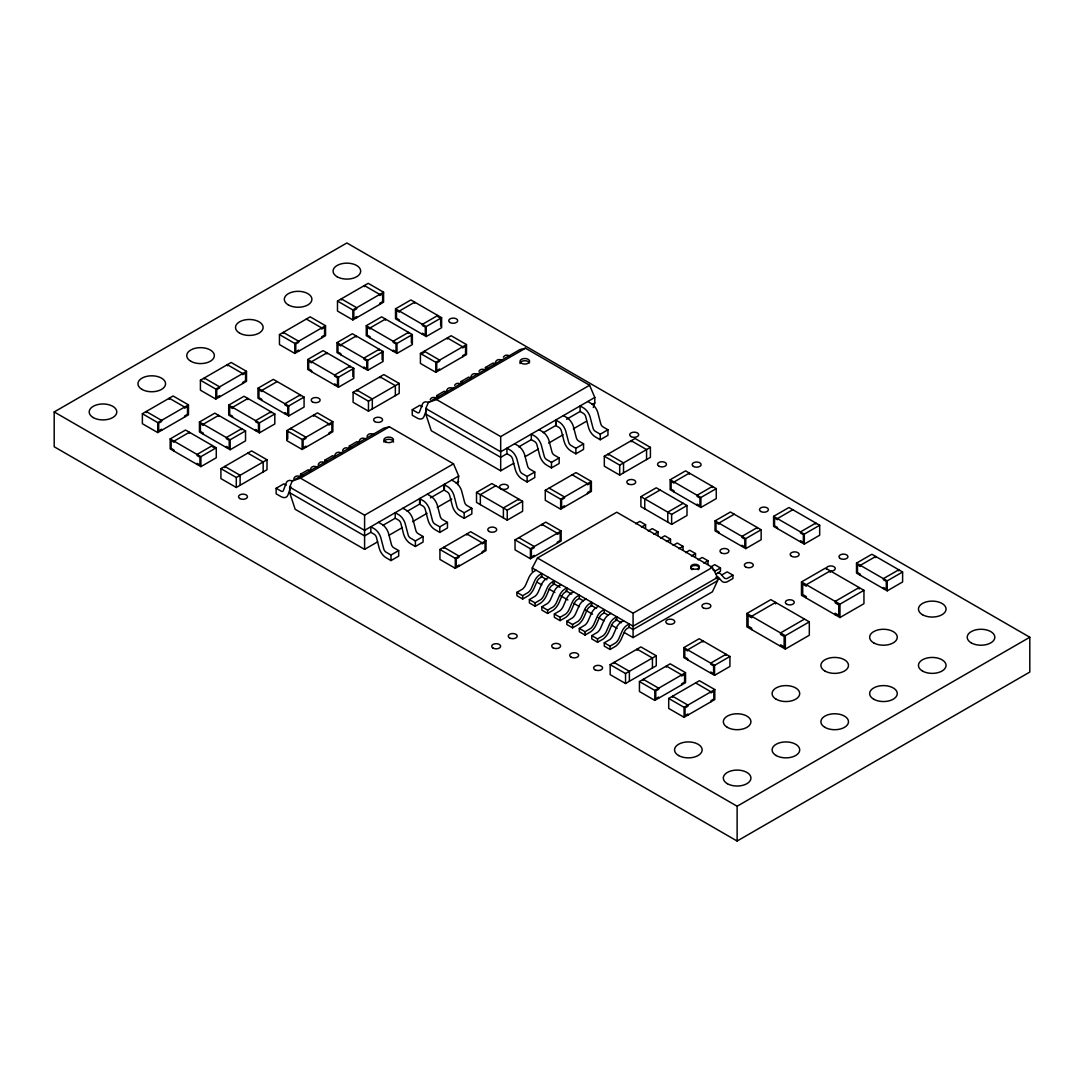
<?xml version="1.0" encoding="UTF-8"?>
<svg xmlns="http://www.w3.org/2000/svg" width="1084" height="1084" viewBox="0 0 1084 1084"><rect width="100%" height="100%" fill="white"/><g stroke="black" fill="none" stroke-linecap="round" stroke-linejoin="round"><path stroke-width="1.5" d="M457.692 484.589L458.695 476.025L453.505 463.83L389.386 426.811L383.79 428.18L292.273 481.011A10.406 6.003 60 0 0 286.42 482.448L283.303 490.74A3.577 2.06 60 0 1 281.284 491.228L276.149 488.274L276.149 493.83L281.027 496.635A10.379 5.989 60 0 0 287.938 494.995L290.133 489.047M593.3 407.53L594.791 402.991L594.791 397.449L589.615 385.254L525.483 348.221L519.9 349.604L428.383 402.435A10.406 6.003 60 0 0 422.53 403.871L419.413 412.164A3.577 2.06 60 0 1 417.394 412.638L412.259 409.698L412.259 415.24L417.137 418.058A10.379 5.989 60 0 0 424.047 416.419L426.784 408.966M309.482 471.879L310.81 468.369A10.406 6.003 60 0 1 316.718 466.947L317.355 467.272M333.872 457.8L335.2 454.291A10.406 6.003 60 0 1 341.108 452.868L341.745 453.193M358.262 443.722L359.59 440.212A10.406 6.003 60 0 1 365.498 438.776L366.135 439.115M445.578 393.302L446.92 389.793A10.406 6.003 60 0 1 452.827 388.37L453.451 388.695M469.968 379.224L471.31 375.714A10.406 6.003 60 0 1 477.217 374.278L477.841 374.617M494.358 365.145L495.7 361.636A10.406 6.003 60 0 1 501.607 360.2L502.231 360.525M377.666 541.824L364.59 549.371L295.16 509.29L289.685 492.664L289.685 487.109L292.273 481.011L300.458 478.152L389.386 426.811M513.762 463.247L500.686 470.795L431.269 430.714L425.795 414.074L425.795 408.532L428.383 402.435L436.567 399.562L525.483 348.221M293.872 478.559L294.103 478.017A10.406 6.003 60 0 1 300.011 476.594L300.647 476.919M318.262 464.48L318.493 463.938A10.406 6.003 60 0 1 324.401 462.516M342.652 450.388L342.883 449.86A10.406 6.003 60 0 1 348.791 448.424L349.427 448.749M367.042 436.31L367.273 435.768A10.406 6.003 60 0 1 373.181 434.345L373.817 434.67M532.258 571.309L532.258 567.975L537.461 558.003L616.769 512.217L712.391 567.42L717.594 577.406L717.594 580.726L712.391 591.823L633.083 637.595L624.398 632.582M54.2 411.947L346.88 242.965L1029.8 637.243L1029.8 672.053L737.12 841.035L54.2 446.757L54.2 411.947L737.12 806.225L1029.8 637.243M142.37 413.722L173.101 395.985L188.467 404.86L188.467 414.833L157.736 432.57L142.37 423.708L142.37 413.722L157.736 422.597L188.467 404.86M200.418 380.213L231.149 362.462L246.515 371.338L246.515 381.311L215.784 399.061L200.418 390.186L200.418 380.213L215.784 389.075L246.515 371.338M279.455 334.577L310.173 316.84L325.539 325.715L325.539 335.688L294.821 353.425L279.455 344.563L279.455 334.577L294.821 343.452L325.539 325.715M337.49 301.067L368.221 283.33L383.587 292.206L383.587 302.179L352.856 319.929L337.49 311.054L337.49 301.067L352.856 309.943L383.587 292.206M170.174 438.912L185.54 430.05L216.272 447.787L216.272 457.76L200.906 466.635L170.174 448.898L170.174 438.912L200.906 456.662L216.272 447.787M199.442 422.015L214.808 413.153L245.54 430.89L245.54 440.863L230.174 449.738L199.442 432.001L199.442 422.015L230.174 439.765L245.54 430.89M228.71 405.118L244.076 396.256L274.808 413.993L274.808 423.966L259.442 432.841L228.71 415.104L228.71 405.118L259.442 422.868L274.808 413.993M257.978 388.221L273.344 379.359L304.076 397.096L304.076 407.069L288.71 415.944L257.978 398.207L257.978 388.221L288.71 405.958L304.076 397.096M307.721 359.509L323.086 350.633L353.818 368.37L353.818 378.357L338.452 387.232L307.721 369.481L307.721 359.509L338.452 377.246L353.818 368.37M336.988 342.612L352.354 333.737L383.086 351.473L383.086 361.46L367.72 370.322L336.988 352.585L336.988 342.612L367.72 360.349L383.086 351.473M366.257 325.715L381.622 316.84L412.354 334.577L412.354 344.563L396.988 353.425L366.257 335.688L366.257 325.715L396.988 343.452L412.354 334.577M395.524 308.818L410.89 299.943L441.622 317.68L441.622 327.666L426.256 336.528L395.524 318.791L395.524 308.818L426.256 326.555L441.622 317.68M277.192 381.568L261.827 390.443L261.827 391.554L258.94 389.888L258.94 397.652L261.827 399.305L261.827 400.416M212.423 445.565L197.058 454.44L197.058 455.551L199.944 457.218L199.944 464.968L197.058 463.315L197.058 464.413M437.773 315.471L422.408 324.333L422.408 325.444L425.294 327.111L425.294 334.875L422.408 333.208L422.408 334.319M220.919 468.627L251.637 450.89L267.003 459.765L267.003 469.738L236.285 487.475L220.919 478.613L220.919 468.627L236.285 477.502L267.003 459.765M286.772 430.605L317.49 412.868L332.856 421.744L332.856 431.717L302.138 449.467L286.772 440.592L286.772 430.605L302.138 439.481L332.856 421.744M353.099 392.313L383.831 374.576L399.197 383.451L399.197 393.424L368.465 411.161L353.099 402.299L353.099 392.313L368.465 401.188L399.197 383.451M420.416 353.452L451.147 335.715L466.513 344.577L466.513 354.563L435.782 372.3L420.416 363.438L420.416 353.452L435.782 362.327L466.513 344.577M421.378 354.007L424.251 352.341L424.251 351.23L439.616 360.105L439.616 361.216L436.744 362.883L436.744 370.633L439.616 368.98L439.616 370.078M276.149 488.274L283.832 483.843L286.203 485.212M300.539 476.974L300.539 474.196L308.222 469.765L310.593 471.133M324.929 462.895L324.929 460.117L332.612 455.687L334.983 457.055M349.319 448.803L349.319 446.039L357.002 441.594L359.373 442.977M412.259 409.698L419.928 405.267L422.313 406.636M436.649 398.397L436.649 395.619L444.318 391.188L446.703 392.557M461.039 384.305L461.039 381.541L468.708 377.096L471.093 378.479M485.429 370.227L485.429 367.462L493.098 363.018L495.483 364.4M300.458 478.152L364.59 515.171L453.505 463.83M436.567 399.562L500.686 436.595L589.615 385.254M458.695 476.025L364.59 530.361L289.685 487.109M594.791 397.449L500.686 451.784L425.795 408.532M378.506 522.325L382.503 524.656A10.406 6.003 60 0 1 388.397 532.908L391.514 544.791A3.577 2.06 60 0 0 393.533 547.61L398.682 550.591L398.682 556.133L390.999 560.577L386.121 557.759A10.379 5.989 60 0 1 379.197 548.138L376.473 537.529A3.604 2.087 60 0 0 374.061 534.168L370.823 532.298L364.59 535.903L289.685 492.664M382.693 525.455L395.213 518.22L398.451 520.076A3.604 2.087 60 0 1 400.863 523.45L403.587 534.046A10.379 5.989 60 0 0 410.511 543.68L415.389 546.485L423.072 542.054L423.072 536.512L417.923 533.518A3.577 2.06 60 0 1 415.904 530.699L412.787 518.816A10.406 6.003 60 0 0 406.893 510.578L402.896 508.233M407.178 511.309L419.996 503.911L419.996 498.369M430.456 497.868L444.386 489.832L444.386 484.291M456.039 483.098L458.695 481.567M514.615 443.735L518.599 446.08A10.406 6.003 60 0 1 524.507 454.318L527.623 466.201A3.577 2.06 60 0 0 529.642 469.02L534.778 472.014L534.778 477.556L527.095 481.987L522.217 479.182A10.379 5.989 60 0 1 515.307 469.548L512.569 458.952A3.604 2.087 60 0 0 510.157 455.578L506.933 453.722L500.686 457.326L425.795 414.074M518.789 446.865L531.323 439.643L534.548 441.5A3.604 2.087 60 0 1 536.959 444.86L539.697 455.47A10.379 5.989 60 0 0 546.607 465.09L551.485 467.909L559.168 463.478L559.168 457.936L554.032 454.941A3.577 2.06 60 0 1 552.013 452.123L548.897 440.239A10.406 6.003 60 0 0 542.989 432.001L539.005 429.657M543.274 432.733L556.092 425.334L556.092 419.793M566.566 419.291L580.482 411.256M592.149 404.522L594.791 402.991M389.291 535.117L402.367 527.556M412.53 521.689L427.069 513.301M437.231 507.434L451.757 499.046M525.388 456.527L538.463 448.979M548.639 443.112L563.165 434.725M573.341 428.858L586.417 421.297M476.513 492.434L491.879 483.572L522.61 501.309L522.61 511.282L507.244 520.157L476.513 502.42L476.513 492.434L507.244 510.171L522.61 501.309M495.713 485.781L480.347 494.656L480.347 504.629M370.823 532.298L370.823 526.756L374.82 529.087A10.406 6.003 60 0 1 380.714 537.339L383.831 549.222A3.577 2.06 60 0 0 385.863 552.041L390.999 555.022L398.682 550.591M395.213 518.22L395.213 512.678L399.21 515.008A10.406 6.003 60 0 1 405.104 523.26L408.221 535.144A3.577 2.06 60 0 0 410.253 537.962L415.389 540.943L423.072 536.512M439.779 526.865L447.462 522.434L447.462 527.976L439.779 532.407L434.901 529.588A10.379 5.989 60 0 1 427.977 519.968L425.253 509.358A3.604 2.087 60 0 0 422.841 505.998L419.603 504.141L419.603 498.586L423.6 500.93A10.406 6.003 60 0 1 429.494 509.182L432.611 521.052A3.577 2.06 60 0 0 434.643 523.87L439.779 526.865L439.779 532.407M464.169 512.786L471.852 508.342L471.852 513.897L464.169 518.328L459.291 515.51A10.379 5.989 60 0 1 452.367 505.889L449.643 495.28A3.604 2.087 60 0 0 447.231 491.919L443.993 490.049L443.993 484.507L447.99 486.851A10.406 6.003 60 0 1 453.884 495.09L457.001 506.973A3.577 2.06 60 0 0 459.033 509.792L464.169 512.786L464.169 518.328M506.933 453.722L506.933 448.18L510.916 450.51A10.406 6.003 60 0 1 516.824 458.762L519.941 470.646A3.577 2.06 60 0 0 521.96 473.464L527.095 476.445L534.778 472.014M531.323 439.643L531.323 434.088L535.306 436.432A10.406 6.003 60 0 1 541.214 444.684L544.331 456.567A3.577 2.06 60 0 0 546.35 459.386L551.485 462.367L559.168 457.936M575.875 448.288L583.558 443.857L583.558 449.399L575.875 453.83L570.997 451.012A10.379 5.989 60 0 1 564.087 441.391L561.349 430.782A3.604 2.087 60 0 0 558.938 427.421L555.713 425.551L555.713 420.009L559.696 422.353A10.406 6.003 60 0 1 565.604 430.592L568.721 442.475A3.577 2.06 60 0 0 570.74 445.294L575.875 448.288L575.875 453.83M600.265 434.21L607.948 429.765L607.948 435.307L600.265 439.752L595.387 436.933A10.379 5.989 60 0 1 588.476 427.313L585.739 416.703A3.604 2.087 60 0 0 583.327 413.343L580.103 411.473L580.103 405.931L584.086 408.275A10.406 6.003 60 0 1 589.994 416.513L593.111 428.397A3.577 2.06 60 0 0 595.13 431.215L600.265 434.21L600.265 439.752M439.928 549.466L470.659 531.716L486.025 540.591L486.025 550.577L455.294 568.314L439.928 559.439L439.928 549.466L455.294 558.328L486.025 540.591M545.279 490.32L576.01 472.583L591.376 481.445L591.376 491.431L560.645 509.168L545.279 500.293L545.279 490.32L560.645 499.196L591.376 481.445M604.316 456.242L635.048 438.492L650.414 447.367L650.414 457.34L619.682 475.09L604.316 466.215L604.316 456.242L619.682 465.104L650.414 447.367M515.049 539.886L545.78 522.136L561.146 531.011L561.146 540.997L530.415 558.734L515.049 549.859L515.049 539.886L530.415 548.748L561.146 531.011M640.901 496.648L656.267 487.786L686.999 505.523L686.999 515.496L671.633 524.371L640.901 506.634L640.901 496.648L671.633 514.385L686.999 505.523M670.169 479.751L685.535 470.876L716.267 488.627L716.267 498.599L700.901 507.475L670.169 489.738L670.169 479.751L700.901 497.488L716.267 488.627M660.115 489.995L644.75 498.87L644.75 508.843M536.106 570.198L533.653 571.634A9.146 5.284 -60 0 0 529.114 577.067L525.659 584.981A7.696 4.444 -60 0 1 522.569 589.059L516.905 592.365L516.905 595.699L522.664 599.018L528.423 595.699A11.775 6.802 -60 0 0 534.033 588.287L536.959 581.525A5.068 2.927 -60 0 1 539.94 577.962L541.864 576.851L541.864 573.517L539.412 574.954A9.146 5.284 -60 0 0 534.873 580.387L531.417 588.314A7.696 4.444 -60 0 1 528.328 592.379L522.664 595.699L516.905 592.365M635.698 523.789L639.804 521.404L645.576 524.737L645.576 528.057M548.585 577.406L546.133 578.842A9.146 5.284 -60 0 0 541.593 584.276L538.138 592.189A7.696 4.444 -60 0 1 535.049 596.254L529.385 599.574L529.385 602.907L535.144 606.227L540.902 602.907A11.775 6.802 -60 0 0 546.512 595.495L549.439 588.734A5.068 2.927 -60 0 1 552.433 585.17L554.344 584.059L554.344 580.726L551.905 582.162A9.146 5.284 -60 0 0 547.352 587.596L543.897 595.523A7.696 4.444 -60 0 1 540.821 599.587L535.144 602.907L529.385 599.574M641.457 527.109L645.576 524.737M683.15 503.301L667.785 512.176L667.785 522.149M648.178 530.984L652.297 528.613L658.056 531.946L658.056 535.266M561.065 584.615L558.626 586.051A9.146 5.284 -60 0 0 554.073 591.485L550.618 599.398A7.696 4.444 -60 0 1 547.542 603.463L541.864 606.783L541.864 610.116L547.623 613.436L553.382 610.116A11.775 6.802 -60 0 0 559.005 602.704L561.932 595.943A5.068 2.927 -60 0 1 564.913 592.365L566.837 591.268L566.837 587.934L564.385 589.371A9.146 5.284 -60 0 0 559.832 594.804L556.377 602.731A7.696 4.444 -60 0 1 553.301 606.796L547.623 610.116L541.864 606.783M653.937 534.317L658.056 531.946M660.671 538.192L664.777 535.821L670.535 539.154L670.535 542.474M573.558 591.823L571.105 593.26A9.146 5.284 -60 0 0 566.566 598.693L563.111 606.606A7.696 4.444 -60 0 1 560.022 610.671L554.344 613.991L554.344 617.324L560.116 620.644L565.875 617.324A11.775 6.802 -60 0 0 571.485 609.913L574.412 603.151A5.068 2.927 -60 0 1 577.393 599.574L579.317 598.463L579.317 595.143L576.864 596.579A9.146 5.284 -60 0 0 572.325 602.013L568.87 609.926A7.696 4.444 -60 0 1 565.78 614.005L560.116 617.324L554.344 613.991M666.43 541.526L670.535 539.154M715.047 520.876L730.413 512.014L761.144 529.751L761.144 539.724L745.778 548.599L715.047 530.862L715.047 520.876L745.778 538.612L761.144 529.751M673.15 545.401L677.256 543.03L683.015 546.363L683.015 549.683M586.038 599.018L583.585 600.455A9.146 5.284 -60 0 0 579.046 605.888L575.59 613.815A7.696 4.444 -60 0 1 572.501 617.88L566.837 621.2L566.837 624.519L572.596 627.853L578.355 624.519A11.775 6.802 -60 0 0 583.964 617.121L586.891 610.36A5.068 2.927 -60 0 1 589.872 606.783L591.796 605.671L591.796 602.352L589.344 603.788A9.146 5.284 -60 0 0 584.804 609.222L581.349 617.135A7.696 4.444 -60 0 1 578.26 621.213L572.596 624.519L566.837 621.2M734.261 514.222L718.895 523.098L718.895 524.209L716.009 522.542L716.009 530.306L718.895 531.959L718.895 533.071M678.909 548.734L683.015 546.363M685.63 552.61L689.736 550.238L695.508 553.558L695.508 556.891M598.517 606.227L596.064 607.663A9.146 5.284 -60 0 0 591.525 613.097L588.07 621.024A7.696 4.444 -60 0 1 584.981 625.089L579.317 628.408L579.317 631.728L585.075 635.061L590.834 631.728A11.775 6.802 -60 0 0 596.444 624.33L599.371 617.555A5.068 2.927 -60 0 1 602.365 613.991L604.276 612.88L604.276 609.56L601.837 610.997A9.146 5.284 -60 0 0 597.284 616.43L593.829 624.343A7.696 4.444 -60 0 1 590.753 628.422L585.075 631.728L579.317 628.408M691.389 555.943L695.508 553.558M698.11 559.818L702.229 557.447L707.987 560.767L707.987 564.1M773.583 516.377L788.949 507.502L819.68 525.252L819.68 535.225L804.314 544.1L773.583 526.35L773.583 516.377L804.314 534.114L819.68 525.252M610.997 613.436L608.558 614.872A9.146 5.284 -60 0 0 604.005 620.305L600.55 628.232A7.696 4.444 -60 0 1 597.474 632.297L591.796 635.617L591.796 638.937L597.555 642.27L603.327 638.937A11.775 6.802 -60 0 0 608.937 631.538L611.864 624.763A5.068 2.927 -60 0 1 614.845 621.2L616.769 620.089L616.769 616.769L614.316 618.205A9.146 5.284 -60 0 0 609.777 623.639L606.308 631.552A7.696 4.444 -60 0 1 603.232 635.617L597.555 638.937L591.796 635.617M792.797 509.724L777.431 518.599L777.431 519.697L774.545 518.044L774.545 525.794L777.431 527.461L777.431 528.572M703.868 563.152L707.987 560.767M710.603 567.027L714.708 564.656L720.467 567.975L720.467 571.309L717.594 572.962M537.461 558.003L633.083 613.205L712.391 567.42M623.49 620.644L621.037 622.081A9.146 5.284 -60 0 0 616.498 627.514L613.043 635.427A7.696 4.444 -60 0 1 609.953 639.506L604.276 642.826L604.276 646.145L610.048 649.479L615.807 646.145A11.775 6.802 -60 0 0 621.417 638.747L624.343 631.972A5.068 2.927 -60 0 1 627.324 628.408L629.248 627.297L629.248 623.977L626.796 625.414A9.146 5.284 -60 0 0 622.257 630.847L618.801 638.761A7.696 4.444 -60 0 1 615.712 642.826L610.048 646.145L604.276 642.826M714.993 571.146L720.467 567.975M717.594 577.406L633.083 626.186L532.258 567.975M717.594 580.726L633.083 629.519L628.706 626.986M715.968 577.244A5.068 2.927 -60 0 1 718.651 577.528L721.578 580.916A11.775 6.802 -60 0 0 727.188 581.837L732.947 578.517L732.947 575.184L727.283 578.422A7.696 4.444 -60 0 1 724.193 577.908L720.738 573.978A9.146 5.284 -60 0 0 716.199 573.788L715.725 574.046M610.17 664.655L640.901 646.918L656.267 655.779L656.267 665.766L625.536 683.503L610.17 674.627L610.17 664.655L625.536 673.516L656.267 655.779M683.828 647.609L699.194 638.733L729.925 656.484L729.925 666.457L714.559 675.332L683.828 657.595L683.828 647.609L714.559 665.346L729.925 656.484M746.862 613.49L770.832 599.642L809.314 621.864L809.314 635.238L785.344 649.072L746.862 626.85L746.862 613.49L785.344 635.698L809.314 621.864M801.496 581.932L825.466 568.097L863.948 590.319L863.948 603.693L839.978 617.528L801.496 595.306L801.496 581.932L839.978 604.154L863.948 590.319M639.438 681.551L670.169 663.814L685.535 672.676L685.535 682.663L654.804 700.399L639.438 691.524L639.438 681.551L654.804 690.427L685.535 672.676M856.509 563.124L871.875 554.249L902.606 571.986L902.606 581.972L887.24 590.848L856.509 573.097L856.509 563.124L887.24 580.861L902.606 571.986M804.504 619.086L780.534 632.921L780.534 634.411L784.139 636.498L784.139 646.891L780.534 644.804L780.534 646.294M668.706 698.448L699.437 680.711L714.803 689.573L714.803 699.559L684.072 717.296L668.706 708.421L668.706 698.448L684.072 707.324L714.803 689.573M721.524 575.089L727.188 571.864L732.947 575.184M509.914 356.094L509.277 355.769A10.406 6.003 60 0 0 503.382 357.192M485.524 370.172L484.887 369.847A10.406 6.003 60 0 0 478.993 371.284M461.134 384.251L460.497 383.926A10.406 6.003 60 0 0 454.603 385.362M436.744 398.343L436.107 398.018A10.406 6.003 60 0 0 430.212 399.44M587.785 401.5L591.769 403.831A10.406 6.003 60 0 1 597.677 412.083L600.793 423.966A3.577 2.06 60 0 0 602.812 426.784L607.948 429.765M437.773 316.569L440.66 318.235L440.66 325.999M485.429 367.462L487.8 368.831M563.395 415.578L567.379 417.923A10.406 6.003 60 0 1 573.287 426.161L576.403 438.044A3.577 2.06 60 0 0 578.422 440.863L583.558 443.857M461.039 381.541L463.41 382.909M306.338 319.062L321.704 327.924L321.704 329.035L324.577 327.368L324.577 335.132L321.704 336.799L321.704 337.91M436.649 395.619L439.02 396.988M572.176 474.792L587.528 483.667L587.528 484.778L590.414 483.112L590.414 490.876L587.528 492.543L587.528 493.64M549.127 488.098L564.493 496.973L564.493 498.084L561.607 499.738L561.607 507.502L564.493 505.849L564.493 506.946M451.676 480.077L455.673 482.407A10.406 6.003 60 0 1 461.567 490.659L464.684 502.542A3.577 2.06 60 0 0 466.703 505.361L471.852 508.342M518.897 537.664L534.263 546.539L534.263 547.637L531.377 549.303L531.377 557.068L534.263 555.401L534.263 556.512M349.319 446.039L351.69 447.407M427.286 494.155L431.283 496.499A10.406 6.003 60 0 1 437.177 504.738L440.294 516.621A3.577 2.06 60 0 0 442.313 519.439L447.462 522.434M541.024 576.363L546.878 579.737M552.718 583.111L560.022 587.338M565.875 590.712L571.715 594.086M579.019 598.3L583.409 600.834M590.712 605.048L596.552 608.422M603.869 612.636L608.246 615.17M615.549 619.398L621.403 622.772M537.461 582.393L541.81 584.899M549.06 589.086L554.845 592.433M560.645 595.78L567.894 599.953M573.68 603.3L579.479 606.647M585.279 609.994L592.514 614.181M598.314 617.528L604.113 620.875M611.349 625.048L617.148 628.395M324.929 460.117L327.3 461.486M695.603 682.92L710.969 691.795L710.969 692.906L713.841 691.24L713.841 699.004L710.969 700.671L710.969 701.768M300.539 474.196L302.91 475.564M247.802 453.112L263.168 461.974L263.168 471.96M212.423 446.676L215.31 448.342M715.25 570.929L714.979 570.658A9.146 5.284 -60 0 0 712.96 569.872M898.771 570.889L898.771 569.778L883.406 578.639L883.406 579.75L886.278 581.417L886.278 589.181L883.406 587.514L883.406 588.626M887.24 580.861L887.24 590.848M875.723 557.582L875.723 556.471L860.357 565.333L860.357 566.444L857.471 564.791L857.471 572.542L860.357 574.208L860.357 575.319M859.138 589.032L859.138 587.542L835.168 601.376L835.168 602.867L838.772 604.953L838.772 615.346L835.168 613.259L835.168 614.75M839.978 604.154L839.978 617.528M830.276 572.366L830.276 570.875L806.306 584.71L806.306 586.2L802.702 584.113L802.702 594.52L806.306 596.606L806.306 598.083M815.846 524.141L815.846 523.03L800.48 531.905L800.48 533.003L803.352 534.669L803.352 542.434L800.48 540.767L800.48 541.878M804.314 534.114L804.314 544.1M785.344 635.698L785.344 649.072M775.643 603.91L775.643 602.419L751.673 616.254L751.673 617.745L748.055 615.658L748.055 626.064L751.673 628.151L751.673 629.628M757.309 528.64L757.309 527.529L741.944 536.404L741.944 537.515L744.816 539.168L744.816 546.932L741.944 545.266L741.944 546.377M745.778 538.612L745.778 548.599M737.12 806.225L737.12 841.035M726.077 655.373L726.077 654.262L710.711 663.137L710.711 664.248L713.597 665.901L713.597 673.665L710.711 671.999L710.711 673.11M714.559 665.346L714.559 675.332M712.418 487.515L712.418 486.404L697.053 495.28L697.053 496.391L699.939 498.044L699.939 505.808L697.053 504.141L697.053 505.252M703.028 642.067L703.028 640.956L687.663 649.831L687.663 650.942L684.79 649.275L684.79 657.039L687.663 658.693L687.663 659.804M700.901 497.488L700.901 507.475M689.383 474.209L689.383 473.098L674.018 481.974L674.018 483.085L671.131 481.418L671.131 489.182L674.018 490.835L674.018 491.946M687.92 715.074L687.92 713.977L685.034 715.63L685.034 707.866L687.92 706.212L687.92 705.101L672.554 696.226L672.554 697.337M684.072 707.324L684.072 717.296M681.701 684.871L681.701 683.774L684.573 682.107L684.573 674.343L681.701 676.01L681.701 674.898L666.335 666.023L666.335 667.134M671.633 514.385L671.633 524.371M658.652 698.177L658.652 697.066L655.766 698.733L655.766 690.969L658.652 689.316L658.652 688.204L643.286 679.329L643.286 680.44M654.804 690.427L654.804 700.399M652.433 667.974L652.433 658.002L637.067 649.126L637.067 650.237M646.565 459.562L646.565 449.589L631.2 440.714L631.2 441.825M633.083 613.205L633.083 637.595M629.384 681.28L629.384 671.308L614.018 662.432L614.018 663.543M625.536 673.516L625.536 683.503M623.53 472.868L623.53 462.895L608.165 454.02L608.165 455.131M619.682 465.104L619.682 475.09M610.048 646.145L610.048 649.479M597.555 638.937L597.555 642.27M585.075 631.728L585.075 635.061M572.596 624.519L572.596 627.853M560.645 499.196L560.645 509.168M560.116 617.324L560.116 620.644M557.312 543.206L557.312 542.095L560.184 540.442L560.184 532.678L557.312 534.344L557.312 533.233L541.946 524.358L541.946 525.469M551.485 462.367L551.485 467.909M547.623 610.116L547.623 613.436M535.144 602.907L535.144 606.227M530.415 548.748L530.415 558.734M527.095 476.445L527.095 481.987M522.664 595.699L522.664 599.018M518.762 500.198L518.762 499.087L503.396 507.962L503.396 517.935M507.244 510.171L507.244 520.157M500.686 436.595L500.686 470.795M482.177 552.786L482.177 551.675L485.063 550.022L485.063 542.257L482.177 543.924L482.177 542.813L466.811 533.938L466.811 535.049M462.665 356.785L462.665 355.674L465.551 354.007L465.551 346.243L462.665 347.91L462.665 346.799L447.299 337.923L447.299 339.035M459.128 566.092L459.128 564.981L456.256 566.647L456.256 558.883L459.128 557.217L459.128 556.119L443.762 547.244L443.762 548.355M455.294 558.328L455.294 568.314M435.782 362.327L435.782 372.3M426.256 326.555L426.256 336.528M415.389 540.943L415.389 546.485M414.725 303.276L414.725 302.165L399.373 311.027L399.373 312.138L396.487 310.471L396.487 318.235L399.373 319.902L399.373 321.013M411.392 335.132L411.392 342.896M408.505 333.479L408.505 332.368L393.14 341.23L393.14 342.341L396.026 344.007L396.026 351.772L393.14 350.105L393.14 351.216M396.988 343.452L396.988 353.425M395.348 395.646L395.348 385.66L379.983 376.798L379.983 377.896M390.999 555.022L390.999 560.577M385.457 320.173L385.457 319.062L370.105 327.924L370.105 329.035L367.219 327.368L367.219 335.132L370.105 336.799L370.105 337.91M382.124 352.029L382.124 359.793M379.739 304.401L379.739 303.29L382.625 301.623L382.625 293.872L379.739 295.525L379.739 294.428L364.373 285.553L364.373 286.664M379.237 350.376L379.237 349.265L363.872 358.127L363.872 359.238L366.758 360.904L366.758 368.668L363.872 367.002L363.872 368.113M372.313 408.953L372.313 398.966L356.948 390.091L356.948 391.202M368.465 401.188L368.465 411.161M367.72 360.349L367.72 370.322M364.59 515.171L364.59 549.371M356.69 317.707L356.69 316.596L353.818 318.262L353.818 310.498L356.69 308.832L356.69 307.721L341.325 298.859L341.325 299.97M356.189 337.07L356.189 335.959L340.837 344.82L340.837 345.932L337.951 344.278L337.951 352.029L340.837 353.696L340.837 354.807M352.856 309.943L352.856 319.929M352.856 368.926L352.856 376.69M349.969 367.273L349.969 366.162L334.604 375.023L334.604 376.134L337.49 377.801L337.49 385.565L334.604 383.899L334.604 385.01M338.452 377.246L338.452 387.232M329.021 433.939L329.021 432.828L331.894 431.161L331.894 423.41L329.021 425.063L329.021 423.966L313.655 415.091L313.655 416.202M326.921 353.967L326.921 352.856L311.569 361.717L311.569 362.828L308.683 361.175L308.683 368.926L311.569 370.592L311.569 371.704M305.973 447.245L305.973 446.134L303.1 447.8L303.1 440.036L305.973 438.37L305.973 437.258L290.607 428.397L290.607 429.508M302.138 439.481L302.138 449.467M300.227 395.985L300.227 394.874L284.862 403.749L284.862 404.86L287.748 406.514L287.748 414.278L284.862 412.611L284.862 413.722M298.656 351.216L298.656 350.105L295.783 351.772L295.783 344.007L298.656 342.341L298.656 341.23L283.29 332.368L283.29 333.479M294.821 343.452L294.821 353.425M288.71 405.958L288.71 415.944M287.734 431.161L287.734 438.925M270.959 412.882L270.959 411.771L255.594 420.646L255.594 421.757L258.48 423.41L258.48 431.175L255.594 429.508L255.594 430.619M259.442 422.868L259.442 432.841M247.924 399.576L247.924 398.465L232.559 407.34L232.559 408.451L229.672 406.785L229.672 414.549L232.559 416.215L232.559 417.313M242.68 383.533L242.68 382.422L245.553 380.755L245.553 373.004L242.68 374.657L242.68 373.56L227.315 364.685L227.315 365.796M241.691 429.779L241.691 428.668L226.326 437.543L226.326 438.654L229.212 440.307L229.212 448.071L226.326 446.418L226.326 447.516M240.12 485.266L240.12 475.28L224.754 466.418L224.754 467.529M236.285 477.502L236.285 487.475M230.174 439.765L230.174 449.738M219.632 396.839L219.632 395.728L216.746 397.394L216.746 389.63L219.632 387.964L219.632 386.866L204.266 377.991L204.266 379.102M218.656 416.473L218.656 415.362L203.291 424.237L203.291 425.348L200.405 423.681L200.405 431.446L203.291 433.112L203.291 434.21M215.784 389.075L215.784 399.061M200.906 456.662L200.906 466.635M189.388 433.37L189.388 432.259L174.023 441.134L174.023 442.245L171.136 440.578L171.136 448.342L174.023 450.009L174.023 451.12M184.619 417.055L184.619 415.944L187.505 414.278L187.505 406.514L184.619 408.18L184.619 407.069L169.253 398.207L169.253 399.305M161.57 430.362L161.57 429.25L158.698 430.917L158.698 423.153L161.57 421.486L161.57 420.375L146.204 411.513L146.204 412.611M157.736 422.597L157.736 432.57M826.455 569.208A4.485 2.588 0 0 1 830.385 565.956A4.485 2.588 0 0 1 835.249 568.761A4.485 2.588 0 0 1 829.626 571.038M698.774 569.181A4.295 2.48 0 0 1 698.096 569.683M692.026 569.683A4.295 2.48 0 0 1 693.95 565.55A4.295 2.48 0 0 1 699.207 568.572M719.248 579.005A11.775 6.802 -60 0 1 716.903 578.477M383.899 442.082A4.81 2.778 0 0 1 388.709 439.305A4.81 2.778 0 0 1 393.519 442.082M290.769 487.326A3.604 2.087 60 0 1 291.04 486.96M520.008 363.506A4.81 2.778 0 0 1 524.182 360.755A4.81 2.778 0 0 1 529.453 362.788M489.074 531.485A4.485 2.588 0 0 0 496.567 530.333A4.485 2.588 0 0 0 491.079 527.163A4.485 2.588 0 0 0 489.074 531.485M658.828 466.147A4.485 2.588 0 0 0 666.321 464.995A4.485 2.588 0 0 0 660.833 461.825A4.485 2.588 0 0 0 658.828 466.147M571.024 657.107A4.485 2.588 0 0 0 578.517 655.942A4.485 2.588 0 0 0 573.029 652.771A4.485 2.588 0 0 0 571.024 657.107M703.218 607.799A4.485 2.588 0 0 0 710.725 606.647A4.485 2.588 0 0 0 705.237 603.476A4.485 2.588 0 0 0 703.218 607.799M693.462 466.432A4.485 2.588 0 0 0 700.969 465.28A4.485 2.588 0 0 0 695.481 462.109A4.485 2.588 0 0 0 693.462 466.432M631.037 436.581A4.485 2.588 0 0 0 638.53 435.416A4.485 2.588 0 0 0 633.042 432.245A4.485 2.588 0 0 0 631.037 436.581M760.778 511.485A4.485 2.588 0 0 0 768.271 510.32A4.485 2.588 0 0 0 762.784 507.163A4.485 2.588 0 0 0 760.778 511.485M786.632 604.154A4.485 2.588 0 0 0 794.125 603.002A4.485 2.588 0 0 0 788.637 599.831A4.485 2.588 0 0 0 786.632 604.154M791.51 556.282A4.485 2.588 0 0 0 799.003 555.116A4.485 2.588 0 0 0 793.515 551.946A4.485 2.588 0 0 0 791.51 556.282M594.926 669.777A4.485 2.588 0 0 0 602.419 668.611A4.485 2.588 0 0 0 596.932 665.441A4.485 2.588 0 0 0 594.926 669.777M667.134 623.585A4.485 2.588 0 0 0 674.641 622.419A4.485 2.588 0 0 0 669.153 619.249A4.485 2.588 0 0 0 667.134 623.585M239.808 498.545A4.485 2.588 0 0 0 247.315 497.393A4.485 2.588 0 0 0 241.827 494.223A4.485 2.588 0 0 0 239.808 498.545M374.915 421.649A4.485 2.588 0 0 0 382.422 420.497A4.485 2.588 0 0 0 376.934 417.326A4.485 2.588 0 0 0 374.915 421.649M312.504 401.934A4.485 2.588 0 0 0 319.997 400.782A4.485 2.588 0 0 0 314.509 397.611A4.485 2.588 0 0 0 312.504 401.934M450.05 322.531A4.485 2.588 0 0 0 457.543 321.365A4.485 2.588 0 0 0 452.055 318.195A4.485 2.588 0 0 0 450.05 322.531M500.781 488.694A4.485 2.588 0 0 0 508.288 487.529A4.485 2.588 0 0 0 502.8 484.358A4.485 2.588 0 0 0 500.781 488.694M628.097 483.884A4.485 2.588 0 0 0 635.59 482.732A4.485 2.588 0 0 0 630.102 479.562A4.485 2.588 0 0 0 628.097 483.884M840.29 558.517A4.485 2.588 0 0 0 847.783 557.366A4.485 2.588 0 0 0 842.295 554.195A4.485 2.588 0 0 0 840.29 558.517M492.99 648.083A4.485 2.588 0 0 0 500.483 646.931A4.485 2.588 0 0 0 494.995 643.76A4.485 2.588 0 0 0 492.99 648.083M552.989 647.798A4.485 2.588 0 0 0 560.482 646.633A4.485 2.588 0 0 0 554.994 643.476A4.485 2.588 0 0 0 552.989 647.798M509.561 637.948A4.485 2.588 0 0 0 517.054 636.782A4.485 2.588 0 0 0 511.567 633.612A4.485 2.588 0 0 0 509.561 637.948M721.28 552.894A4.485 2.588 0 0 0 728.773 551.742A4.485 2.588 0 0 0 723.285 548.572A4.485 2.588 0 0 0 721.28 552.894M745.67 566.986A4.485 2.588 0 0 0 753.163 565.821A4.485 2.588 0 0 0 747.675 562.65A4.485 2.588 0 0 0 745.67 566.986M337.124 276.759A13.794 7.967 0 0 0 360.213 273.182A13.794 7.967 0 0 0 343.303 263.426A13.794 7.967 0 0 0 337.124 276.759M288.344 304.916A13.794 7.967 0 0 0 311.433 301.352A13.794 7.967 0 0 0 294.523 291.596A13.794 7.967 0 0 0 288.344 304.916M239.564 333.086A13.794 7.967 0 0 0 262.653 329.509A13.794 7.967 0 0 0 245.743 319.753A13.794 7.967 0 0 0 239.564 333.086M190.784 361.243A13.794 7.967 0 0 0 213.873 357.679A13.794 7.967 0 0 0 196.963 347.923A13.794 7.967 0 0 0 190.784 361.243M142.004 389.413A13.794 7.967 0 0 0 165.093 385.836A13.794 7.967 0 0 0 148.183 376.08A13.794 7.967 0 0 0 142.004 389.413M93.224 417.57A13.794 7.967 0 0 0 116.313 414.007A13.794 7.967 0 0 0 99.403 404.251A13.794 7.967 0 0 0 93.224 417.57M922.484 614.709A13.794 7.967 0 0 0 945.573 611.146A13.794 7.967 0 0 0 928.663 601.39A13.794 7.967 0 0 0 922.484 614.709M971.264 642.88A13.794 7.967 0 0 0 994.353 639.303A13.794 7.967 0 0 0 977.443 629.547A13.794 7.967 0 0 0 971.264 642.88M873.704 642.88A13.794 7.967 0 0 0 896.793 639.303A13.794 7.967 0 0 0 879.883 629.547A13.794 7.967 0 0 0 873.704 642.88M922.484 671.037A13.794 7.967 0 0 0 945.573 667.473A13.794 7.967 0 0 0 928.663 657.717A13.794 7.967 0 0 0 922.484 671.037M824.924 671.037A13.794 7.967 0 0 0 848.013 667.473A13.794 7.967 0 0 0 831.103 657.717A13.794 7.967 0 0 0 824.924 671.037M873.704 699.207A13.794 7.967 0 0 0 896.793 695.63A13.794 7.967 0 0 0 879.883 685.874A13.794 7.967 0 0 0 873.704 699.207M776.144 699.207A13.794 7.967 0 0 0 799.233 695.63A13.794 7.967 0 0 0 782.323 685.874A13.794 7.967 0 0 0 776.144 699.207M824.924 727.364A13.794 7.967 0 0 0 848.013 723.8A13.794 7.967 0 0 0 831.103 714.044A13.794 7.967 0 0 0 824.924 727.364M727.364 727.364A13.794 7.967 0 0 0 750.453 723.8A13.794 7.967 0 0 0 733.543 714.044A13.794 7.967 0 0 0 727.364 727.364M776.144 755.521A13.794 7.967 0 0 0 799.233 751.957A13.794 7.967 0 0 0 782.323 742.201A13.794 7.967 0 0 0 776.144 755.521M678.584 755.521A13.794 7.967 0 0 0 701.673 751.957A13.794 7.967 0 0 0 684.763 742.201A13.794 7.967 0 0 0 678.584 755.521M727.364 783.691A13.794 7.967 0 0 0 750.453 780.114A13.794 7.967 0 0 0 733.543 770.358A13.794 7.967 0 0 0 727.364 783.691M692.906 568.91A4.295 2.48 0 0 0 699.343 566.756A4.295 2.48 0 0 0 692.906 564.615A4.295 2.48 0 0 0 692.906 568.91M386.297 442.272A4.81 2.778 0 0 0 393.519 439.86A4.81 2.778 0 0 0 386.297 437.462A4.81 2.778 0 0 0 386.297 442.272M521.404 363.248A4.81 2.778 0 0 0 529.453 362.002A4.81 2.778 0 0 0 523.572 358.601A4.81 2.778 0 0 0 521.404 363.248"/></g></svg>
